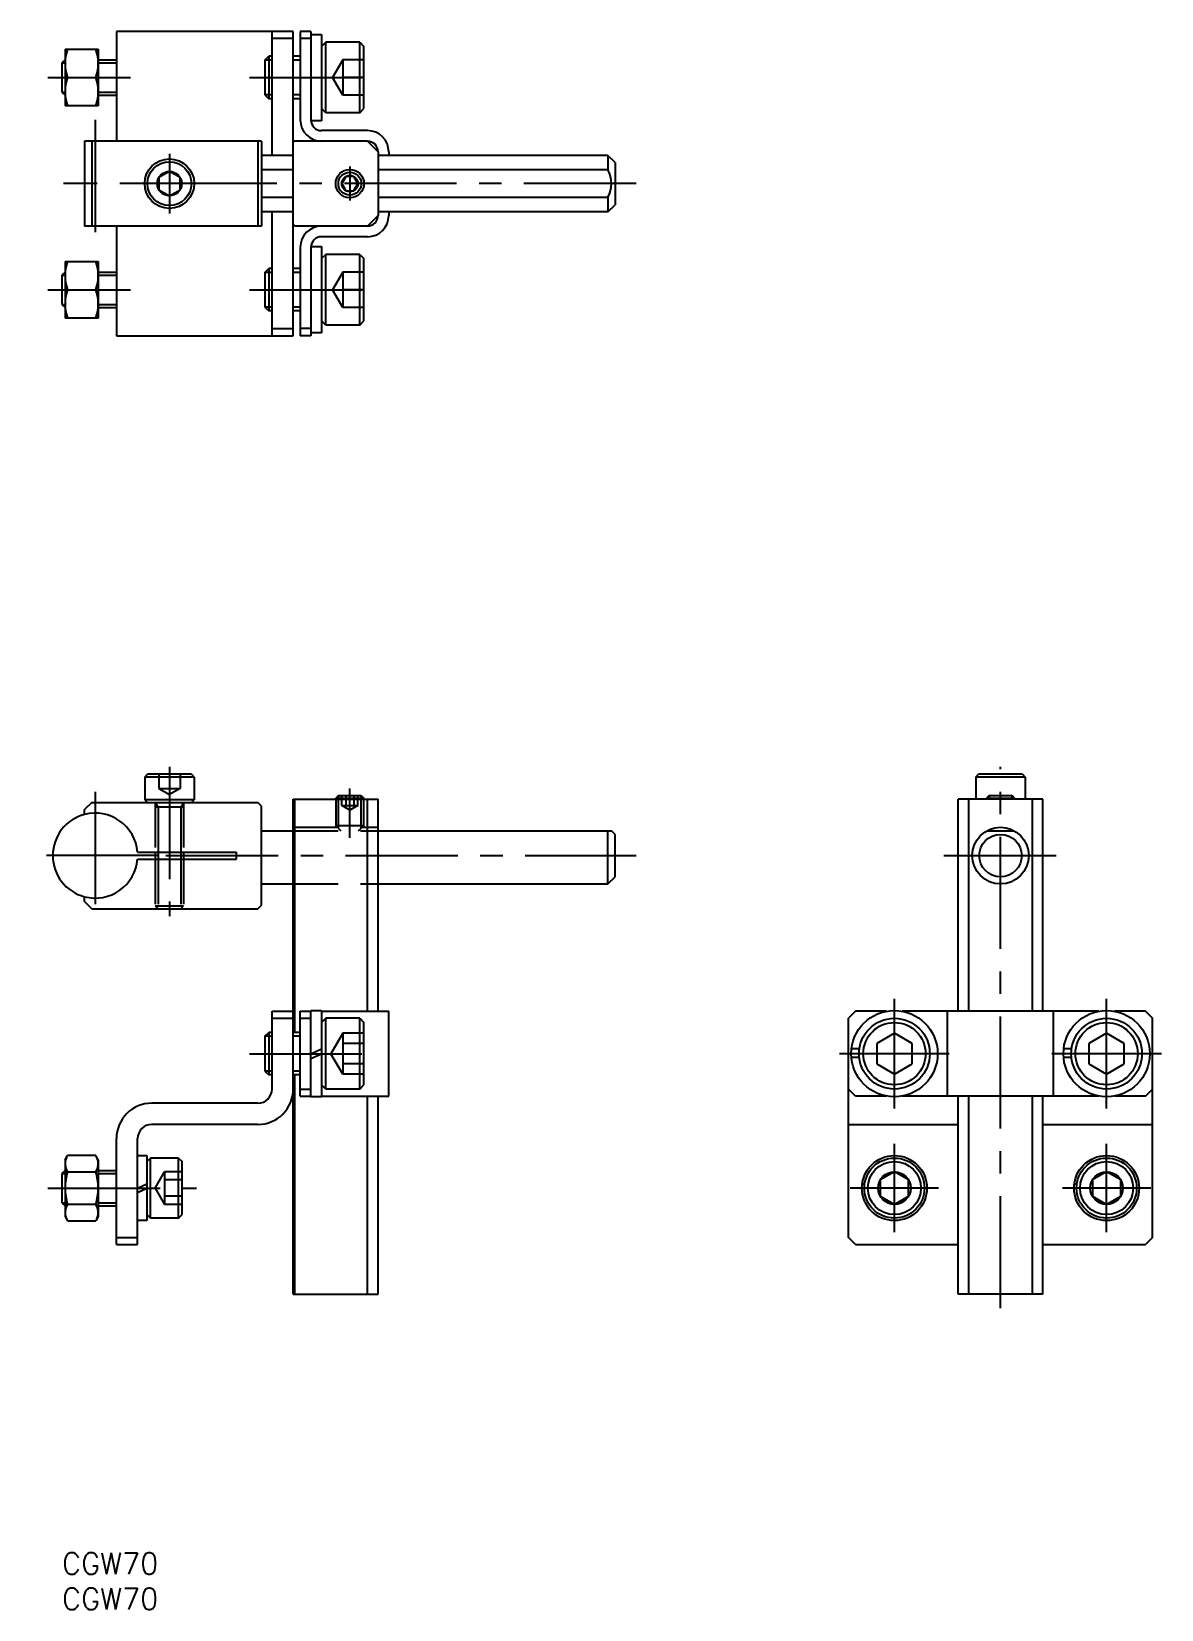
# Model space of a CAD drawing. Extents: x -4 to 155, y -8 to 215.
import ezdxf

# ---------------------------------------------------------------- set-up
doc = ezdxf.new("R2010")
doc.units = 0
doc.header["$LTSCALE"] = 0.5
for name, pattern in [('CENTER', [50.8, 31.75, -6.35, 6.35, -6.35]), ('DASHED', [19.05, 12.7, -6.35]), ('PHANTOM', [63.5, 31.75, -6.35, 6.35, -6.35, 6.35, -6.35])]:
    doc.linetypes.add(name, pattern=pattern)
doc.layers.get('0').update_dxf_attribs({"linetype": 'CONTINUOUS'})
doc.layers.add('CENTER', color=1, linetype='CENTER')
doc.styles.get("Standard").update_dxf_attribs({"font": 'txt.shx', "height": 3, "bigfont": 'bigfont.shx'})

# ---------------------------------------------------------------- blocks, each defined once
blk = doc.blocks.new('*U75')
at = {"color": 7, "linetype": 'CONTINUOUS'}
blk.add_text('CGW70', height=3, dxfattribs=at).set_placement((0, -3))
blk = doc.blocks.new('*U76')
at = {"color": 7, "linetype": 'CONTINUOUS'}
blk.add_text('CGW70', height=3, dxfattribs=at).set_placement((0, -8))

msp = doc.modelspace()

# ---------------------------------------------------------------- linework, layer by layer
at = {"color": 7, "linetype": 'CONTINUOUS'}
for p, q in [((32.7, 215.07), (7.7, 215.07)), ((7.7, 215.07), (7.7, 199.57)), ((29.7, 197.57), (29.7, 215.07)), ((32.7, 172.07), (32.7, 215.07)), ((35.2, 215.07), (33.7, 215.07)), ((33.7, 215.07), (33.7, 202.57)), ((35.2, 215.07), (35.2, 202.57)), ((35.2, 214.67), (36.7, 214.67)), ((36.7, 214.67), (36.7, 202.47)), ((0.43, 212.57), (0.43, 204.57)), ((0.43, 212.57), (5.13, 212.57)), ((5.13, 212.57), (5.13, 204.57)), ((32.7, 214.07), (29.7, 214.07)), ((35.2, 214.07), (33.7, 214.07)), ((37.3, 213.57), (36.7, 212.97)), ((37.3, 203.57), (37.3, 213.57)), ((42.1, 213.57), (37.3, 213.57)), ((42.1, 203.57), (42.1, 213.57)), ((42.1, 213.57), (42.7, 212.97)), ((42.7, 204.17), (42.7, 212.97)), ((0.43, 211.07), (0, 210.64)), ((0, 210.64), (0, 206.5)), ((5.13, 211.07), (7.7, 211.07)), ((28.7, 211.03), (29.24, 211.57)), ((28.7, 211.03), (28.7, 206.11)), ((29.24, 211.57), (29.24, 205.57)), ((29.7, 211.57), (29.24, 211.57)), ((33.7, 211.57), (32.7, 211.57)), ((0.79, 208.57), (4.78, 208.57)), ((0, 206.5), (0.43, 206.07)), ((5.13, 206.07), (7.7, 206.07)), ((28.7, 206.11), (29.24, 205.57)), ((29.7, 205.57), (29.24, 205.57)), ((33.7, 205.57), (32.7, 205.57)), ((5.13, 204.57), (0.43, 204.57)), ((37.3, 203.57), (36.7, 204.17)), ((42.1, 203.57), (37.3, 203.57)), ((42.1, 203.57), (42.7, 204.17)), ((36.7, 202.47), (35.2, 202.47)), ((43.2, 201.07), (36.7, 201.07)), ((3.2, 199.57), (3.2, 187.57)), ((28.2, 199.57), (3.2, 199.57)), ((4.2, 199.57), (4.2, 187.57)), ((27.7, 199.57), (27.7, 187.57)), ((28.2, 199.57), (28.2, 187.57)), ((32.9, 199.57), (32.7, 199.37)), ((43.2, 199.57), (32.9, 199.57)), ((43.2, 199.57), (44.7, 198.07)), ((32.7, 197.57), (28.2, 197.57)), ((44.7, 198.07), (44.7, 189.07)), ((77.2, 197.57), (44.7, 197.57)), ((46.2, 198.07), (46.2, 197.57)), ((77.2, 197.57), (77.2, 195.51)), ((78.2, 196.57), (77.2, 197.57)), ((78.2, 196.57), (78.2, 190.57)), ((15.2, 195.3), (13.7, 194.44)), ((13.7, 194.44), (13.7, 192.7)), ((16.7, 194.44), (15.2, 195.3)), ((16.7, 192.7), (16.7, 194.44)), ((32.7, 195.51), (28.2, 195.51)), ((40.12, 194.57), (39.55, 193.57)), ((41.28, 194.57), (40.12, 194.57)), ((41.85, 193.57), (41.28, 194.57)), ((77.2, 195.51), (44.7, 195.51)), ((13.7, 192.7), (15.2, 191.84)), ((15.2, 191.84), (16.7, 192.7)), ((39.55, 193.57), (40.12, 192.57)), ((40.12, 192.57), (41.28, 192.57)), ((41.28, 192.57), (41.85, 193.57)), ((32.7, 191.63), (28.2, 191.63)), ((77.2, 191.63), (44.7, 191.63)), ((77.2, 191.63), (77.2, 189.57)), ((77.2, 189.57), (78.2, 190.57)), ((28.2, 187.57), (3.2, 187.57)), ((7.7, 187.57), (7.7, 172.07)), ((32.7, 189.57), (28.2, 189.57)), ((29.7, 172.07), (29.7, 189.57)), ((32.9, 187.57), (32.7, 187.77)), ((43.2, 187.57), (32.9, 187.57)), ((44.7, 189.07), (43.2, 187.57)), ((77.2, 189.57), (44.7, 189.57)), ((46.2, 189.57), (46.2, 189.07)), ((43.2, 186.07), (36.7, 186.07)), ((33.7, 184.57), (33.7, 172.07)), ((35.2, 184.67), (36.7, 184.67)), ((35.2, 184.57), (35.2, 172.07)), ((36.7, 184.67), (36.7, 172.47)), ((37.3, 183.57), (36.7, 182.97)), ((37.3, 173.57), (37.3, 183.57)), ((42.1, 183.57), (37.3, 183.57)), ((42.1, 173.57), (42.1, 183.57)), ((42.1, 183.57), (42.7, 182.97)), ((42.7, 174.17), (42.7, 182.97)), ((0.43, 181.07), (0, 180.64)), ((0.43, 182.57), (0.43, 174.57)), ((0.43, 182.57), (5.13, 182.57)), ((5.13, 182.57), (5.13, 174.57)), ((5.13, 181.07), (7.7, 181.07)), ((28.7, 181.03), (29.24, 181.57)), ((28.7, 181.03), (28.7, 176.11)), ((29.24, 181.57), (29.24, 175.57)), ((29.7, 181.57), (29.24, 181.57)), ((33.7, 181.57), (32.7, 181.57)), ((0, 180.64), (0, 176.5)), ((0.79, 178.57), (4.78, 178.57)), ((0, 176.5), (0.43, 176.07)), ((5.13, 174.57), (0.43, 174.57)), ((5.13, 176.07), (7.7, 176.07)), ((28.7, 176.11), (29.24, 175.57)), ((29.7, 175.57), (29.24, 175.57)), ((33.7, 175.57), (32.7, 175.57)), ((37.3, 173.57), (36.7, 174.17)), ((42.1, 173.57), (42.7, 174.17)), ((7.7, 172.07), (32.7, 172.07)), ((29.7, 173.07), (32.7, 173.07)), ((35.2, 173.07), (33.7, 173.07)), ((35.2, 172.07), (33.7, 172.07)), ((36.7, 172.47), (35.2, 172.47)), ((42.1, 173.57), (37.3, 173.57)), ((11.7, 109.67), (12.1, 110.07)), ((18.7, 109.67), (11.7, 109.67)), ((11.7, 109.67), (11.7, 106.47)), ((18.3, 110.07), (12.1, 110.07)), ((18.3, 110.07), (18.7, 109.67)), ((18.7, 109.67), (18.7, 106.47)), ((129.2, 109.67), (129.6, 110.07)), ((136.2, 109.67), (129.2, 109.67)), ((129.2, 109.67), (129.2, 106.57)), ((135.8, 110.07), (129.6, 110.07)), ((135.8, 110.07), (136.2, 109.67)), ((136.2, 109.67), (136.2, 106.57)), ((4.2, 106.07), (3.2, 105.07)), ((3.2, 104.38), (3.2, 105.07)), ((4.2, 106.07), (27.7, 106.07)), ((18.7, 106.47), (11.7, 106.47)), ((11.7, 106.47), (12.1, 106.07)), ((18.3, 106.07), (18.7, 106.47)), ((28.2, 105.57), (27.7, 106.07)), ((28.2, 91.57), (28.2, 105.57)), ((32.7, 106.57), (44.7, 106.57)), ((32.7, 36.57), (32.7, 106.57)), ((32.9, 106.57), (32.9, 73.57)), ((39.08, 107.07), (38.7, 106.69)), ((38.7, 106.69), (42.7, 106.69)), ((38.7, 106.57), (38.7, 106.69)), ((39.08, 107.07), (42.32, 107.07)), ((42.32, 107.07), (42.7, 106.69)), ((42.7, 106.57), (42.7, 106.69)), ((43.2, 76.57), (43.2, 106.57)), ((44.7, 76.57), (44.7, 106.57)), ((126.7, 76.57), (126.7, 106.57)), ((138.7, 106.57), (126.7, 106.57)), ((128.2, 76.57), (128.2, 106.57)), ((131.08, 107.07), (130.7, 106.69)), ((130.7, 106.69), (134.7, 106.69)), ((130.7, 106.57), (130.7, 106.69)), ((131.08, 107.07), (134.33, 107.07)), ((134.33, 107.07), (134.7, 106.69)), ((134.7, 106.57), (134.7, 106.69)), ((137.2, 76.57), (137.2, 106.57)), ((138.7, 76.57), (138.7, 106.57)), ((28.2, 102.07), (32.7, 102.07)), ((44.7, 102.07), (77.7, 102.07)), ((77.2, 94.57), (77.2, 102.07)), ((78.2, 101.57), (77.7, 102.07)), ((78.2, 95.57), (78.2, 101.57)), ((130.77, 102.07), (134.64, 102.07)), ((131.23, 102.29), (131.45, 102.07)), ((134.17, 102.29), (133.95, 102.07)), ((10.68, 99.07), (24.7, 99.07)), ((13.2, 99.07), (13.2, 98.07)), ((17.2, 99.07), (17.2, 98.07)), ((24.7, 98.07), (24.7, 99.07)), ((10.68, 98.07), (24.7, 98.07)), ((28.2, 94.57), (32.7, 94.57)), ((44.7, 94.57), (77.2, 94.57)), ((77.2, 94.57), (78.2, 95.57)), ((3.2, 92.07), (3.2, 92.76)), ((4.2, 91.07), (3.2, 92.07)), ((27.7, 91.07), (28.2, 91.57)), ((4.2, 91.07), (27.7, 91.07)), ((29.7, 76.57), (32.7, 76.57)), ((29.7, 65.57), (29.7, 76.57)), ((33.7, 64.57), (33.7, 76.57)), ((33.7, 76.57), (35.2, 76.57)), ((35.2, 64.47), (35.2, 76.67)), ((35.2, 76.67), (36.7, 76.67)), ((36.7, 76.67), (36.7, 64.47)), ((36.7, 76.57), (46.2, 76.57)), ((46.2, 64.57), (46.2, 76.57)), ((112.2, 76.57), (111.2, 75.57)), ((116.6, 76.57), (112.2, 76.57)), ((146.6, 76.57), (118.8, 76.57)), ((125.2, 64.57), (125.2, 76.57)), ((140.2, 64.57), (140.2, 76.57)), ((153.2, 76.57), (148.8, 76.57)), ((153.2, 76.57), (154.2, 75.57)), ((29.7, 75.57), (32.7, 75.57)), ((33.7, 75.57), (35.2, 75.57)), ((37.3, 75.57), (36.7, 74.97)), ((37.3, 65.57), (37.3, 75.57)), ((42.1, 75.57), (37.3, 75.57)), ((42.1, 65.57), (42.1, 75.57)), ((42.1, 75.57), (42.7, 74.97)), ((42.7, 66.17), (42.7, 74.97)), ((111.2, 44.57), (111.2, 75.57)), ((154.2, 44.57), (154.2, 75.57)), ((28.7, 73.03), (29.24, 73.57)), ((28.7, 73.03), (28.7, 68.11)), ((29.24, 73.57), (29.24, 67.57)), ((29.7, 73.57), (29.24, 73.57)), ((33.7, 73.57), (32.7, 73.57)), ((117.7, 73.46), (115.2, 72.01)), ((115.2, 72.01), (115.2, 69.13)), ((120.2, 72.01), (117.7, 73.46)), ((120.2, 69.13), (120.2, 72.01)), ((147.7, 73.46), (145.2, 72.01)), ((145.2, 72.01), (145.2, 69.13)), ((150.2, 72.01), (147.7, 73.46)), ((150.2, 69.13), (150.2, 72.01)), ((35.2, 70.57), (36.7, 71.27)), ((35.2, 69.87), (36.7, 70.57)), ((111.63, 70.07), (112.73, 70.07)), ((111.65, 71.28), (112.76, 71.28)), ((141.63, 70.07), (142.73, 70.07)), ((141.65, 71.28), (142.76, 71.28)), ((28.7, 68.11), (29.24, 67.57)), ((29.7, 67.57), (29.24, 67.57)), ((33.7, 67.57), (32.7, 67.57)), ((32.9, 67.57), (32.9, 36.57)), ((115.2, 69.13), (117.7, 67.68)), ((117.7, 67.68), (120.2, 69.13)), ((145.2, 69.13), (147.7, 67.68)), ((147.7, 67.68), (150.2, 69.13)), ((33.7, 65.57), (35.2, 65.57)), ((37.3, 65.57), (36.7, 66.17)), ((42.1, 65.57), (37.3, 65.57)), ((42.1, 65.57), (42.7, 66.17)), ((112.2, 64.57), (111.2, 65.57)), ((153.2, 64.57), (154.2, 65.57)), ((27.7, 63.57), (12.7, 63.57)), ((33.7, 64.57), (35.2, 64.57)), ((36.7, 64.47), (35.2, 64.47)), ((36.7, 64.57), (46.2, 64.57)), ((43.2, 36.57), (43.2, 64.57)), ((44.7, 36.57), (44.7, 64.57)), ((116.6, 64.57), (112.2, 64.57)), ((146.6, 64.57), (118.8, 64.57)), ((126.7, 36.57), (126.7, 64.57)), ((128.2, 36.57), (128.2, 64.57)), ((137.2, 36.57), (137.2, 64.57)), ((138.7, 36.57), (138.7, 64.57)), ((153.2, 64.57), (148.8, 64.57)), ((27.7, 60.57), (12.7, 60.57)), ((111.2, 60.57), (126.7, 60.57)), ((138.7, 60.57), (154.2, 60.57)), ((7.7, 43.57), (7.7, 58.57)), ((10.7, 43.57), (10.7, 58.57)), ((32.7, 55.17), (32.7, 59.97)), ((0.43, 55.57), (0.79, 56.19)), ((4.78, 56.19), (0.79, 56.19)), ((5.13, 55.57), (4.78, 56.19)), ((10.7, 56.17), (12, 56.17)), ((12, 56.17), (12, 46.97)), ((12.5, 55.82), (12, 55.32)), ((12.5, 47.32), (12.5, 55.82)), ((16.5, 55.82), (12.5, 55.82)), ((16.5, 47.32), (16.5, 55.82)), ((16.5, 55.82), (17, 55.32)), ((0.43, 54.07), (0, 53.64)), ((0, 53.64), (0, 49.5)), ((0.43, 55.57), (0.43, 47.57)), ((0.79, 53.88), (4.78, 53.88)), ((5.13, 55.57), (5.13, 47.57)), ((5.13, 54.07), (7.7, 54.07)), ((17, 47.82), (17, 55.32)), ((117.7, 53.88), (115.7, 52.72)), ((119.7, 52.72), (117.7, 53.88)), ((147.7, 53.88), (145.7, 52.72)), ((149.7, 52.72), (147.7, 53.88)), ((10.7, 51.57), (12, 52.18)), ((10.7, 50.96), (12, 51.57)), ((32.7, 47.17), (32.7, 51.97)), ((113.1, 51.57), (113.45, 51.57)), ((113.15, 52.18), (113.5, 52.18)), ((115.7, 52.72), (115.7, 50.41)), ((119.7, 50.41), (119.7, 52.72)), ((143.1, 51.57), (143.45, 51.57)), ((143.1, 51.57), (143.45, 51.57)), ((143.15, 52.18), (143.5, 52.18)), ((145.7, 52.72), (145.7, 50.41)), ((149.7, 50.41), (149.7, 52.72)), ((0, 49.5), (0.43, 49.07)), ((4.78, 49.26), (0.79, 49.26)), ((115.7, 50.41), (117.7, 49.26)), ((117.7, 49.26), (119.7, 50.41)), ((145.7, 50.41), (147.7, 49.26)), ((147.7, 49.26), (149.7, 50.41)), ((0.43, 47.57), (0.79, 46.95)), ((0.79, 46.95), (4.78, 46.95)), ((5.13, 47.57), (4.78, 46.95)), ((5.13, 49.07), (7.7, 49.07)), ((12, 46.97), (10.7, 46.97)), ((12.5, 47.32), (12, 47.82)), ((16.5, 47.32), (12.5, 47.32)), ((16.5, 47.32), (17, 47.82)), ((32.7, 40.67), (32.7, 44.97)), ((7.7, 44.57), (10.7, 44.57)), ((7.7, 43.57), (10.7, 43.57)), ((112.2, 43.57), (111.2, 44.57)), ((112.2, 43.57), (126.7, 43.57)), ((138.7, 43.57), (153.2, 43.57)), ((154.2, 44.57), (153.2, 43.57)), ((32.7, 36.57), (44.7, 36.57)), ((138.7, 36.57), (126.7, 36.57))]:
    msp.add_line(p, q, dxfattribs=at)
at = {"color": 3, "linetype": 'CONTINUOUS'}
for p, q in [((0, 210.64), (0.43, 210.64)), ((5.13, 210.64), (7.7, 210.64)), ((29.7, 211.03), (28.7, 211.03)), ((33.7, 211.03), (32.7, 211.03)), ((0, 206.5), (0.43, 206.5)), ((5.13, 206.5), (7.7, 206.5)), ((29.7, 206.11), (28.7, 206.11)), ((33.7, 206.11), (32.7, 206.11)), ((29.7, 181.03), (28.7, 181.03)), ((33.7, 181.03), (32.7, 181.03)), ((0, 180.64), (0.43, 180.64)), ((5.13, 180.64), (7.7, 180.64)), ((0, 176.5), (0.43, 176.5)), ((5.13, 176.5), (7.7, 176.5)), ((29.7, 176.11), (28.7, 176.11)), ((33.7, 176.11), (32.7, 176.11)), ((39.08, 107.07), (39.08, 106.57)), ((42.32, 106.57), (42.32, 107.07)), ((131.08, 107.07), (131.08, 106.57)), ((134.33, 106.57), (134.33, 107.07)), ((13.58, 99.07), (13.58, 98.07)), ((16.82, 99.07), (16.82, 98.07)), ((29.7, 73.03), (28.7, 73.03)), ((33.7, 73.03), (32.7, 73.03)), ((29.7, 68.11), (28.7, 68.11)), ((33.7, 68.11), (32.7, 68.11)), ((0, 53.64), (0.43, 53.64)), ((5.13, 53.64), (7.7, 53.64)), ((0, 49.5), (0.43, 49.5)), ((5.13, 49.5), (7.7, 49.5))]:
    msp.add_line(p, q, dxfattribs=at)
at = {"color": 3, "linetype": 'DASHED'}
for p, q in [((39.7, 211.07), (38.26, 208.57)), ((42.7, 211.07), (39.7, 211.07)), ((39.7, 211.07), (39.7, 206.07)), ((39.7, 206.07), (38.26, 208.57)), ((42.7, 208.57), (39.7, 208.57)), ((42.7, 206.07), (39.7, 206.07)), ((39.7, 181.07), (38.26, 178.57)), ((42.7, 181.07), (39.7, 181.07)), ((39.7, 181.07), (39.7, 176.07)), ((39.7, 176.07), (38.26, 178.57)), ((42.7, 178.57), (39.7, 178.57)), ((42.7, 176.07), (39.7, 176.07)), ((13.7, 110.07), (13.7, 108.07)), ((15.2, 110.07), (15.2, 108.07)), ((16.7, 110.07), (16.7, 108.07)), ((13.7, 108.07), (15.2, 107.2)), ((13.7, 108.07), (16.7, 108.07)), ((16.7, 108.07), (15.2, 107.2)), ((13.2, 106.07), (13.58, 105.41)), ((13.2, 106.07), (13.2, 99.07)), ((17.2, 105.41), (13.2, 105.41)), ((13.58, 105.41), (13.58, 99.07)), ((17.2, 106.07), (16.82, 105.41)), ((16.82, 105.41), (16.82, 99.07)), ((17.2, 106.07), (17.2, 99.07)), ((38.7, 106.57), (38.7, 102.57)), ((39.08, 102.44), (39.08, 106.57)), ((39.55, 105.66), (39.55, 107.07)), ((39.55, 105.66), (41.85, 105.66)), ((40.7, 104.99), (39.55, 105.66)), ((40.12, 107.07), (40.12, 105.66)), ((41.85, 105.66), (40.7, 104.99)), ((41.28, 107.07), (41.28, 105.66)), ((41.85, 105.66), (41.85, 107.07)), ((42.32, 102.44), (42.32, 106.57)), ((42.7, 102.57), (42.7, 106.57)), ((38.7, 102.82), (39.45, 102.07)), ((38.7, 102.82), (42.7, 102.82)), ((41.95, 102.07), (42.7, 102.82)), ((32.7, 102.57), (44.7, 102.57)), ((32.7, 102.07), (44.7, 102.07)), ((13.2, 98.07), (13.2, 91.07)), ((13.58, 98.07), (13.58, 91.07)), ((16.82, 98.07), (16.82, 91.07)), ((17.2, 98.07), (17.2, 91.07)), ((32.7, 94.57), (44.7, 94.57)), ((13.2, 91.45), (17.2, 91.45)), ((13.2, 91.45), (13.58, 91.07)), ((16.82, 91.07), (17.2, 91.45)), ((39.7, 73.46), (38.03, 70.57)), ((42.7, 73.46), (39.7, 73.46)), ((39.7, 73.46), (39.7, 67.68)), ((42.7, 72.01), (39.7, 72.01)), ((39.7, 67.68), (38.03, 70.57)), ((42.7, 69.13), (39.7, 69.13)), ((42.7, 67.68), (39.7, 67.68)), ((13.17, 51.57), (14.5, 53.88)), ((17, 53.88), (14.5, 53.88)), ((14.5, 53.88), (14.5, 49.26)), ((13.17, 51.57), (14.5, 49.26)), ((17, 52.72), (14.5, 52.72)), ((17, 50.41), (14.5, 50.41)), ((17, 49.26), (14.5, 49.26))]:
    msp.add_line(p, q, dxfattribs=at)
at = {"color": 7, "linetype": 'CONTINUOUS'}
for centre, radius in [((15.2, 193.57), 3.5), ((15.2, 193.57), 3.1), ((15.2, 193.57), 1.73), ((40.7, 193.57), 2), ((40.7, 193.57), 1.15), ((132.7, 98.57), 4), ((132.7, 98.57), 3), ((117.7, 70.57), 6.1), ((147.7, 70.57), 6.1), ((117.7, 70.57), 5), ((117.7, 70.57), 4.4), ((147.7, 70.57), 5), ((147.7, 70.57), 4.4), ((117.7, 51.57), 4.6), ((117.7, 51.57), 4.25), ((147.7, 51.57), 4.6), ((147.7, 51.57), 4.25), ((117.7, 51.57), 3.75), ((117.7, 51.57), 2.31), ((147.7, 51.57), 3.75), ((147.7, 51.57), 2.31)]:
    msp.add_circle(centre, radius, dxfattribs=at)
at = {"color": 3, "linetype": 'CONTINUOUS'}
msp.add_circle((40.7, 193.57), 1.62, dxfattribs=at)
at = {"color": 7, "linetype": 'CONTINUOUS'}
for centre, radius, start, end in [((6.21, 210.57), 5.78, 159.7438, 200.2562), ((-0.64, 210.57), 5.78, 339.7438, 20.2562), ((6.21, 206.57), 5.78, 159.7438, 200.2562), ((-0.64, 206.57), 5.78, 339.7438, 20.2562), ((36.7, 202.57), 3, 180, 270), ((36.7, 202.57), 1.5, 180, 270), ((43.2, 198.07), 3, 0, 90), ((43.2, 198.07), 1.5, 0, 90), ((73.7, 193.57), 4, 331.045, 28.955), ((36.7, 184.57), 3, 90, 180), ((43.2, 189.07), 3, 270, 0), ((43.2, 189.07), 1.5, 270, 0), ((36.7, 184.57), 1.5, 90, 180), ((6.21, 180.57), 5.78, 159.7438, 200.2562), ((-0.64, 180.57), 5.78, 339.7438, 20.2562), ((6.21, 176.57), 5.78, 159.7438, 200.2562), ((-0.64, 176.57), 5.78, 339.7438, 20.2562), ((4.7, 98.57), 6, 4.7802, 104.4775), ((4.7, 98.57), 6, 255.5225, 355.2198), ((27.7, 65.57), 5, 270, 0), ((27.7, 65.57), 2, 270, 0), ((12.7, 58.57), 5, 90, 180), ((12.7, 58.57), 2, 90, 180), ((2.48, 55.03), 2.04, 154.3842, 214.3842), ((3.09, 55.03), 2.04, 325.6158, 25.6158), ((8.08, 51.57), 7.64, 162.412, 197.588), ((-2.51, 51.57), 7.64, 342.412, 17.588), ((2.48, 48.11), 2.04, 145.6158, 205.6158), ((3.09, 48.11), 2.04, 334.3842, 34.3842)]:
    msp.add_arc(centre, radius, start, end, dxfattribs=at)
at = {"color": 3, "linetype": 'PHANTOM'}
msp.add_arc((4.7, 98.57), 6, 104.4775, 255.5225, dxfattribs=at)
at = {"layer": 'CENTER', "color": 1, "linetype": 'CENTER'}
for p, q in [((-2, 208.57), (9.7, 208.57)), ((26.5, 208.57), (44.7, 208.57)), ((4.7, 202.57), (4.7, 184.57)), ((15.2, 197.77), (15.2, 189.37)), ((40.7, 195.97), (40.7, 191.17)), ((81.2, 193.57), (0.2, 193.57)), ((20.7, 193.57), (9.7, 193.57)), ((19.4, 193.57), (11, 193.57)), ((-2, 178.57), (9.7, 178.57)), ((26.5, 178.57), (44.7, 178.57)), ((15.2, 111.11), (15.2, 90.03)), ((132.7, 34.57), (132.7, 111.11)), ((4.7, 107.57), (4.7, 89.57)), ((40.7, 101.07), (40.7, 108.07)), ((13.7, 98.57), (-4.3, 98.57)), ((14.7, 98.57), (81.2, 98.57)), ((124.7, 98.57), (140.7, 98.57)), ((117.7, 62.82), (117.7, 78.32)), ((147.7, 62.82), (147.7, 78.32)), ((26.5, 70.57), (44.7, 70.57)), ((125.45, 70.57), (109.95, 70.57)), ((155.45, 70.57), (139.95, 70.57)), ((117.7, 45.32), (117.7, 57.82)), ((147.7, 45.32), (147.7, 57.82)), ((-2, 51.57), (19, 51.57)), ((123.95, 51.57), (111.45, 51.57)), ((153.95, 51.57), (141.45, 51.57))]:
    msp.add_line(p, q, dxfattribs=at)

# ---------------------------------------------------------------- block references
at = {"color": 7, "linetype": 'CONTINUOUS'}
for name in ['*U75', '*U76']:
    msp.add_blockref(name, (0, 0), dxfattribs=at)

doc.saveas('drawing.dxf')
